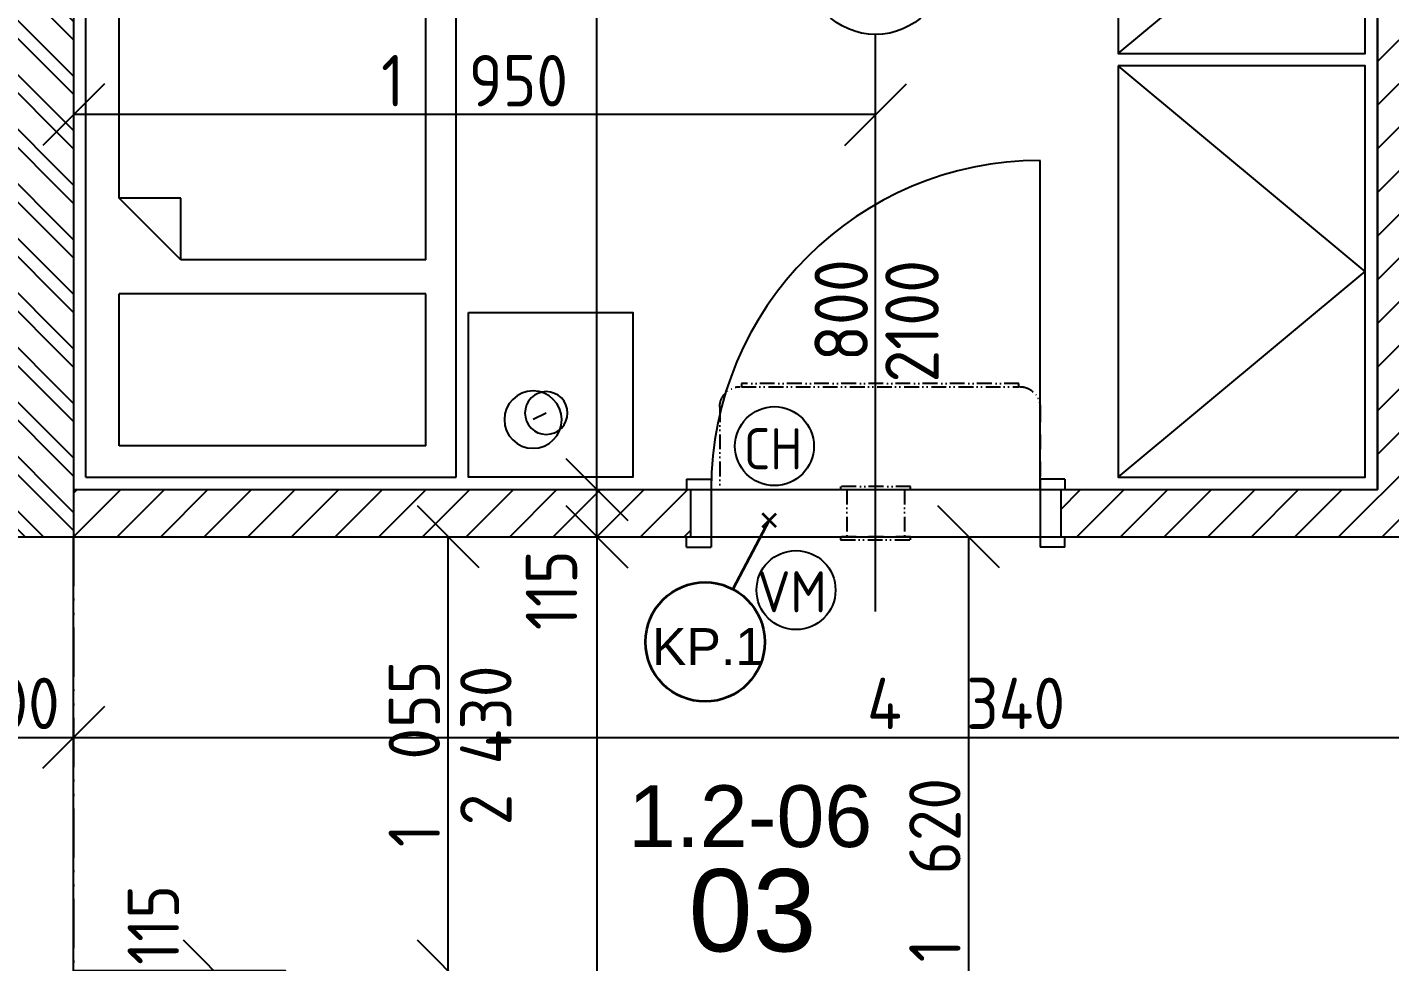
# Model space of a CAD drawing. Extents: x 4511820 to 5180432, y -1526536 to -944957.
# Drawn here: x 5000698 to 5004011, y -1337543 to -1335272 of the extents above; entities that cross this region are included whole.
import ezdxf

# ---------------------------------------------------------------- set-up
doc = ezdxf.new("R2010")
doc.units = 0
doc.header["$MEASUREMENT"] = 0
doc.linetypes.add('ACAD_ISO12W100', pattern=[22, 12, -3, 0.5, -3, 0.5, -3])
doc.layers.get('0').update_dxf_attribs({"linetype": 'CONTINUOUS'})
doc.layers.get('Defpoints').update_dxf_attribs({"color": 61, "linetype": 'CONTINUOUS'})
for name, color, linetype in [('DVERE', 45, 'CONTINUOUS'), ('KÓTY', 4, 'CONTINUOUS'), ('MÚRY', 1, 'CONTINUOUS'), ('Plochy', 41, 'CONTINUOUS'), ('POPIS', 7, 'CONTINUOUS'), ('TENKÁ', 7, 'CONTINUOUS'), ('ZARIADENIE', 47, 'CONTINUOUS'), ('ZZ-chladenie', 133, 'CONTINUOUS'), ('zz-vetr', 52, 'CONTINUOUS'), ('ŠRAFY', 82, 'CONTINUOUS')]:
    doc.layers.add(name, color=color, linetype=linetype)
doc.layers.add('preklady', color=74, linetype='CONTINUOUS', lineweight=35)
doc.styles.add('ARIAL', font='arial.ttf')
doc.styles.add('STYLE1', font='isocp.shx')
doc.dimstyles.new('STANDARD-50', dxfattribs={"dimtxt": 125, "dimasz": 150, "dimexe": 10, "dimexo": 200, "dimgap": 20, "dimtad": 1, "dimdsep": 46, "dimlunit": 6, "dimtxsty": 'STYLE1', "dimblk1": 'OBLIQUE', "dimblk2": 'OBLIQUE', "dimsah": 1, "dimcen": 2.5, "dimse1": 1, "dimse2": 1, "dimadec": 0, "dimazin": 0, "dimtfac": 1, "dimtmove": 1, "dimatfit": 3, "dimldrblk": 'OBLIQUE', "dimfxl": 1, "dimtolj": 1, "dimtzin": 0, "dimarcsym": 0})
pattern_1 = [(45, (515270.5, 128041), (-53.0330086, 53.0330086), [])]

# ---------------------------------------------------------------- blocks, each defined once
blk = doc.blocks.new('SKRINA')
at = {"layer": 'ZARIADENIE'}
for p, q in [((4449069, -1324645.2), (4448469, -1324145.2)), ((4448469, -1325145.2), (4449069, -1324645.2))]:
    blk.add_line(p, q, dxfattribs=at)
blk.add_lwpolyline([(4448469, -1324145.2), (4448469, -1325145.2), (4449069, -1325145.2), (4449069, -1324145.2)], close=True, dxfattribs=at)
blk = doc.blocks.new('JEDNOPOSTEL')
at = {"layer": 'ZARIADENIE', "ltscale": 0.25}
for p, q in [((4449069, -1322230.2), (4447069, -1322230.2)), ((4447069, -1323130.2), (4447069, -1322230.2)), ((4449069, -1322230.2), (4449069, -1323130.2)), ((4449069, -1323130.2), (4447069, -1323130.2)), ((4448913, -1323349.6), (4448929.1, -1323317.4))]:
    blk.add_line(p, q, dxfattribs=at)
at = {"layer": 'ZARIADENIE', "color": 76, "ltscale": 0.25}
for p, q in [((4448390.6, -1322311.3), (4447130.6, -1322311.3)), ((4447130.6, -1323056.9), (4447130.6, -1322311.3)), ((4448540.6, -1322461.3), (4448390.6, -1322311.3)), ((4448390.6, -1322461.3), (4448390.6, -1322311.3)), ((4448992.6, -1322311.3), (4448623.3, -1322311.3)), ((4448623.3, -1323056.9), (4448623.3, -1322311.3)), ((4448992.6, -1323056.9), (4448992.6, -1322311.3)), ((4448540.6, -1322461.3), (4448390.6, -1322461.3)), ((4448540.6, -1323056.9), (4448540.6, -1322461.3)), ((4448540.6, -1323056.9), (4447130.6, -1323056.9)), ((4448992.6, -1323056.9), (4448623.3, -1323056.9))]:
    blk.add_line(p, q, dxfattribs=at)
at = {"layer": 'ZARIADENIE'}
blk.add_lwpolyline([(4448669, -1323160.2), (4448669, -1323560.2), (4449069, -1323560.2), (4449069, -1323160.2)], close=True, dxfattribs=at)
at = {"layer": 'ZARIADENIE', "ltscale": 0.25}
for centre, radius in [((4448929.1, -1323317.4), 69.7), ((4448913, -1323349.6), 51.9)]:
    blk.add_circle(centre, radius, dxfattribs=at)
blk = doc.blocks.new('_OBLIQUE')
at = {"color": 0, "linetype": 'ByBlock'}
blk.add_line((-0.5, -0.5), (0.5, 0.5), dxfattribs=at)
blk = doc.blocks.new('*D22917')
at = {"layer": 'Defpoints', "color": 0}
for p in [(5001326, -1337565.2), (5001326, -1338695.2), (5001722, -1338695.2)]:
    blk.add_point(p, dxfattribs=at)
at = {"layer": 'KÓTY', "color": 0, "lineweight": -2}
blk.add_line((5001722, -1337565.2), (5001722, -1338695.2), dxfattribs=at)
at = {"layer": 'KÓTY', "color": 0, "linetype": 'ByBlock', "lineweight": -2, "xscale": 150, "yscale": 150, "zscale": 150}
for p, rotation in [((5001722, -1337565.2), 90), ((5001722, -1338695.2), 270)]:
    blk.add_blockref('_OBLIQUE', p, dxfattribs=dict(at, rotation=rotation))
at = {"layer": 'KÓTY', "color": 0, "insert": (5001639.5, -1338130.2), "char_height": 125, "attachment_point": 5, "rotation": 90, "style": 'STYLE1'}
blk.add_mtext('\\A1;1ﾠ130', dxfattribs=at)
blk = doc.blocks.new('*D22918')
at = {"layer": 'Defpoints', "color": 0}
for p in [(5001411, -1336510.2), (5001722, -1336510.2), (5001326, -1337565.2)]:
    blk.add_point(p, dxfattribs=at)
at = {"layer": 'KÓTY', "color": 0, "lineweight": -2}
blk.add_line((5001722, -1337565.2), (5001722, -1336510.2), dxfattribs=at)
at = {"layer": 'KÓTY', "color": 0, "linetype": 'ByBlock', "lineweight": -2, "xscale": 150, "yscale": 150, "zscale": 150}
for p, rotation in [((5001722, -1336510.2), 90), ((5001722, -1337565.2), 270)]:
    blk.add_blockref('_OBLIQUE', p, dxfattribs=dict(at, rotation=rotation))
at = {"layer": 'KÓTY', "color": 0, "insert": (5001639.5, -1337037.7), "char_height": 125, "attachment_point": 5, "rotation": 90, "style": 'STYLE1'}
blk.add_mtext('\\A1;1ﾠ055', dxfattribs=at)
blk = doc.blocks.new('*D22920')
at = {"layer": 'Defpoints', "color": 0}
for p in [(5000811, -1336510.2), (5000811, -1344815.2), (5002083.5, -1344815.2)]:
    blk.add_point(p, dxfattribs=at)
at = {"layer": 'KÓTY', "color": 0, "lineweight": -2}
blk.add_line((5002083.5, -1336510.2), (5002083.5, -1344815.2), dxfattribs=at)
at = {"layer": 'KÓTY', "color": 0, "linetype": 'ByBlock', "lineweight": -2, "xscale": 150, "yscale": 150, "zscale": 150}
for p, rotation in [((5002083.5, -1336510.2), 90), ((5002083.5, -1344815.2), 270)]:
    blk.add_blockref('_OBLIQUE', p, dxfattribs=dict(at, rotation=rotation))
at = {"layer": 'KÓTY', "color": 0, "insert": (5002001, -1340662.7), "char_height": 125, "attachment_point": 5, "rotation": 90, "style": 'STYLE1'}
blk.add_mtext('\\A1;8ﾠ305', dxfattribs=at)
blk = doc.blocks.new('*D22921')
at = {"layer": 'Defpoints', "color": 0}
for p in [(5002083.5, -1336395.2), (5002981.5, -1336395.2), (5002981.5, -1336510.2)]:
    blk.add_point(p, dxfattribs=at)
at = {"layer": 'KÓTY', "color": 0, "lineweight": -2}
blk.add_line((5002083.5, -1336510.2), (5002083.5, -1336395.2), dxfattribs=at)
at = {"layer": 'KÓTY', "color": 0, "linetype": 'ByBlock', "lineweight": -2, "xscale": 150, "yscale": 150, "zscale": 150}
for p, rotation in [((5002083.5, -1336395.2), 90), ((5002083.5, -1336510.2), 270)]:
    blk.add_blockref('_OBLIQUE', p, dxfattribs=dict(at, rotation=rotation))
at = {"layer": 'KÓTY', "color": 0, "insert": (5001973, -1336640), "char_height": 125, "attachment_point": 5, "rotation": 90, "style": 'STYLE1'}
blk.add_mtext('\\A1;115', dxfattribs=at)
blk = doc.blocks.new('*D22922')
at = {"layer": 'Defpoints', "color": 0}
for p in [(5002083.5, -1331895.2), (5002981.5, -1331895.2), (5002981.5, -1336395.2)]:
    blk.add_point(p, dxfattribs=at)
at = {"layer": 'KÓTY', "color": 0, "lineweight": -2}
blk.add_line((5002083.5, -1336395.2), (5002083.5, -1331895.2), dxfattribs=at)
at = {"layer": 'KÓTY', "color": 0, "linetype": 'ByBlock', "lineweight": -2, "xscale": 150, "yscale": 150, "zscale": 150}
for p, rotation in [((5002083.5, -1331895.2), 90), ((5002083.5, -1336395.2), 270)]:
    blk.add_blockref('_OBLIQUE', p, dxfattribs=dict(at, rotation=rotation))
at = {"layer": 'KÓTY', "color": 0, "insert": (5002001, -1334145.2), "char_height": 125, "attachment_point": 5, "rotation": 90, "style": 'STYLE1'}
blk.add_mtext('\\A1;4ﾠ500', dxfattribs=at)
blk = doc.blocks.new('*D22923')
at = {"layer": 'Defpoints', "color": 0}
for p in [(5000811, -1335289), (5002761, -1335289), (5000811, -1335484)]:
    blk.add_point(p, dxfattribs=at)
at = {"layer": 'KÓTY', "color": 0, "lineweight": -2}
blk.add_line((5002761, -1335484), (5000811, -1335484), dxfattribs=at)
at = {"layer": 'KÓTY', "color": 0, "linetype": 'ByBlock', "lineweight": -2, "xscale": 150, "yscale": 150, "zscale": 150, "rotation": 180}
blk.add_blockref('_OBLIQUE', (5000811, -1335484), dxfattribs=at)
at = {"layer": 'KÓTY', "color": 0, "linetype": 'ByBlock', "lineweight": -2, "xscale": 150, "yscale": 150, "zscale": 150}
blk.add_blockref('_OBLIQUE', (5002761, -1335484), dxfattribs=at)
at = {"layer": 'KÓTY', "color": 0, "insert": (5001786, -1335401.5), "char_height": 125, "attachment_point": 5, "style": 'STYLE1'}
blk.add_mtext('\\A1;1ﾠ950', dxfattribs=at)
blk = doc.blocks.new('*D22929')
at = {"layer": 'Defpoints', "color": 0}
for p in [(5001153, -1337565.2), (5001153, -1337565.2), (5001153, -1337680.2)]:
    blk.add_point(p, dxfattribs=at)
at = {"layer": 'KÓTY', "color": 0, "lineweight": -2}
blk.add_line((5001153, -1337680.2), (5001153, -1337565.2), dxfattribs=at)
at = {"layer": 'KÓTY', "color": 0, "linetype": 'ByBlock', "lineweight": -2, "xscale": 150, "yscale": 150, "zscale": 150}
for p, rotation in [((5001153, -1337565.2), 90), ((5001153, -1337680.2), 270)]:
    blk.add_blockref('_OBLIQUE', p, dxfattribs=dict(at, rotation=rotation))
at = {"layer": 'KÓTY', "color": 0, "insert": (5001005, -1337453.5), "char_height": 125, "attachment_point": 5, "rotation": 90, "style": 'STYLE1'}
blk.add_mtext('\\A1;115', dxfattribs=at)
blk = doc.blocks.new('*D22934')
at = {"layer": 'Defpoints', "color": 0}
for p in [(5002987.5, -1336510.2), (5003286, -1336510.2), (5003286, -1338130.2)]:
    blk.add_point(p, dxfattribs=at)
at = {"layer": 'KÓTY', "color": 0, "lineweight": -2}
blk.add_line((5002987.5, -1338130.2), (5002987.5, -1336510.2), dxfattribs=at)
at = {"layer": 'KÓTY', "color": 0, "linetype": 'ByBlock', "lineweight": -2, "xscale": 150, "yscale": 150, "zscale": 150}
for p, rotation in [((5002987.5, -1336510.2), 90), ((5002987.5, -1338130.2), 270)]:
    blk.add_blockref('_OBLIQUE', p, dxfattribs=dict(at, rotation=rotation))
at = {"layer": 'KÓTY', "color": 0, "insert": (5002905, -1337320.2), "char_height": 125, "attachment_point": 5, "rotation": 90, "style": 'STYLE1'}
blk.add_mtext('\\A1;1ﾠ620', dxfattribs=at)
blk = doc.blocks.new('*D22956')
at = {"layer": 'Defpoints', "color": 0}
for p in [(5000511, -1336510.2), (5000811, -1336510.2), (5000811, -1336997.5)]:
    blk.add_point(p, dxfattribs=at)
at = {"layer": 'KÓTY', "color": 0, "lineweight": -2}
blk.add_line((5000511, -1336997.5), (5000811, -1336997.5), dxfattribs=at)
at = {"layer": 'KÓTY', "color": 0, "linetype": 'ByBlock', "lineweight": -2, "xscale": 150, "yscale": 150, "zscale": 150, "rotation": 180}
blk.add_blockref('_OBLIQUE', (5000511, -1336997.5), dxfattribs=at)
at = {"layer": 'KÓTY', "color": 0, "linetype": 'ByBlock', "lineweight": -2, "xscale": 150, "yscale": 150, "zscale": 150}
blk.add_blockref('_OBLIQUE', (5000811, -1336997.5), dxfattribs=at)
at = {"layer": 'KÓTY', "color": 0, "insert": (5000661, -1336915), "char_height": 125, "attachment_point": 5, "style": 'STYLE1'}
blk.add_mtext('\\A1;300', dxfattribs=at)
blk = doc.blocks.new('*D22957')
at = {"layer": 'Defpoints', "color": 0}
for p in [(5000811, -1336510.2), (5005151, -1336510.2), (5005151, -1336997.5)]:
    blk.add_point(p, dxfattribs=at)
at = {"layer": 'KÓTY', "color": 0, "lineweight": -2}
blk.add_line((5000811, -1336997.5), (5005151, -1336997.5), dxfattribs=at)
at = {"layer": 'KÓTY', "color": 0, "linetype": 'ByBlock', "lineweight": -2, "xscale": 150, "yscale": 150, "zscale": 150, "rotation": 180}
blk.add_blockref('_OBLIQUE', (5000811, -1336997.5), dxfattribs=at)
at = {"layer": 'KÓTY', "color": 0, "linetype": 'ByBlock', "lineweight": -2, "xscale": 150, "yscale": 150, "zscale": 150}
blk.add_blockref('_OBLIQUE', (5005151, -1336997.5), dxfattribs=at)
at = {"layer": 'KÓTY', "color": 0, "insert": (5002981, -1336915), "char_height": 125, "attachment_point": 5, "style": 'STYLE1'}
blk.add_mtext('\\A1;4ﾠ340', dxfattribs=at)
blk = doc.blocks.new('chlj3')
at = {"layer": 'ZZ-chladenie', "linetype": 'ACAD_ISO12W100', "ltscale": 3}
for p, q in [((5005195.8, -1151691.8), (5005395.8, -1151691.8)), ((5005195.8, -1152470.8), (5005395.8, -1152470.8))]:
    blk.add_line(p, q, dxfattribs=at)
blk.add_lwpolyline([(5005145.8, -1152419.2), (5005138.4, -1152419.2), (5005138.4, -1151744.5), (5005145.8, -1151744.5)], close=True, dxfattribs=at)
for centre, start, end in [((5005195.8, -1151741.8), 90, 180), ((5005195.8, -1152420.8), 180, 270)]:
    blk.add_arc(centre, 50, start, end, dxfattribs=at)

msp = doc.modelspace()

# ---------------------------------------------------------------- hatches: boundary and pattern name
at = {"layer": 'ŠRAFY'}
h = msp.add_hatch(dxfattribs=at)
h.set_pattern_fill('ANSI32', color=256, scale=250, angle=90)
h.paths.add_polyline_path([(5000811, -1336510.191), (5000811, -1336395.191), (5000811, -1331895.191), (5000511, -1331895.191), (5000511, -1336395.191), (5000511, -1336510.191)])
at = {"layer": 'ŠRAFY', "ltscale": 0.25}
h = msp.add_hatch(dxfattribs=at)
h.set_pattern_fill('ANSI31', color=256, scale=600, style=0)
h.set_pattern_definition(pattern_1)
h.paths.add_polyline_path([(5004201, -1336395.191), (5004096, -1336395.191), (5004096, -1331895.191), (5003981, -1331895.191), (5003981, -1336395.191), (5003221, -1336395.191), (5003211, -1336395.191), (5003211, -1336510.191), (5003221, -1336510.191), (5003626, -1336510.191), (5004201, -1336510.191), (5004211, -1336510.191), (5004211, -1336395.191)])
h = msp.add_hatch(dxfattribs=at)
h.set_pattern_fill('ANSI31', color=256, scale=600, style=0)
h.set_pattern_definition(pattern_1)
h.paths.add_polyline_path([(5002311, -1336510.191), (5002311, -1336395.191), (5002301, -1336395.191), (5000811, -1336395.191), (5000811, -1336510.191), (5002301, -1336510.191)])

# ---------------------------------------------------------------- linework, layer by layer
at = {"layer": 'DVERE', "ltscale": 0.25}
for p, q in [((5002761, -1336691.691), (5002761, -1335289.035)), ((5003161, -1336395.191), (5003161, -1335595.191)), ((5002301, -1336370.191), (5002361, -1336370.191)), ((5002301, -1336370.191), (5002301, -1336395.191)), ((5002361, -1336370.191), (5002361, -1336535.191)), ((5003161, -1336370.191), (5003161, -1336535.191)), ((5003221, -1336370.191), (5003161, -1336370.191)), ((5003221, -1336370.191), (5003221, -1336395.191)), ((5002361, -1336395.191), (5003161, -1336395.191)), ((5002301, -1336535.191), (5002301, -1336510.191)), ((5002361, -1336510.191), (5003161, -1336510.191)), ((5003221, -1336535.191), (5003221, -1336510.191)), ((5002301, -1336535.191), (5002361, -1336535.191)), ((5003221, -1336535.191), (5003161, -1336535.191))]:
    msp.add_line(p, q, dxfattribs=at)
msp.add_circle((5002761, -1335119.035), 170, dxfattribs=at)
msp.add_arc((5003161, -1336395.191), 800, 90, 180, dxfattribs=at)
at = {"layer": 'MÚRY'}
for p, q in [((5000811, -1331895.191), (5000811, -1336395.191)), ((5000811, -1331895.191), (5000811, -1335660.191)), ((5003981, -1331895.191), (5003981, -1336395.191)), ((5000811, -1336395.191), (5002311, -1336395.191)), ((5000811, -1336395.191), (5002311, -1336395.191)), ((5003211, -1336395.191), (5003981, -1336395.191)), ((5003211, -1336395.191), (5003981, -1336395.191)), ((5000511, -1336510.191), (5002311, -1336510.191)), ((5000811, -1336510.191), (5002311, -1336510.191)), ((5003211, -1336510.191), (5003626, -1336510.191)), ((5003211, -1336510.191), (5004211, -1336510.191))]:
    msp.add_line(p, q, dxfattribs=at)
at = {"layer": 'MÚRY', "ltscale": 0.25}
for p, q in [((5002311, -1336395.191), (5002311, -1336510.191)), ((5003211, -1336395.191), (5003211, -1336510.191))]:
    msp.add_line(p, q, dxfattribs=at)
at = {"layer": 'Plochy'}
for points in [[(5003981, -1331895.191), (5000811, -1331895.191), (5000811, -1336395.191), (5003981, -1336395.191)], [(5001326, -1338695.191), (5001326, -1337565.191), (5000811, -1337565.191), (5000811, -1336510.191), (5005151, -1336510.191), (5005151, -1338870.191), (5003401, -1338870.191), (5003401, -1338130.191), (5003286, -1338130.191), (5003286, -1338695.191)]]:
    msp.add_lwpolyline(points, close=True, dxfattribs=at)
at = {"layer": 'preklady'}
for p, q in [((5002485.882, -1336486.616), (5002519.116, -1336453.382)), ((5002519.117, -1336486.617), (5002485.883, -1336453.383)), ((5002502.5, -1336470), (5002414.16, -1336637.445))]:
    msp.add_line(p, q, dxfattribs=at)
at = {"layer": 'preklady', "ltscale": 0.25}
msp.add_circle((5002346.5, -1336765.691), 145, dxfattribs=at)
at = {"layer": 'TENKÁ'}
msp.add_line((5000811, -1336395.191), (5000811, -1336510.191), dxfattribs=at)
at = {"layer": 'TENKÁ', "linetype": 'ACAD_ISO12W100', "ltscale": 10}
msp.add_line((5000811, -1336510.191), (5000811, -1337565.191), dxfattribs=at)
at = {"layer": 'ZZ-chladenie'}
msp.add_circle((5002515.043, -1336289.762), 96, dxfattribs=at)
at = {"layer": 'zz-vetr', "linetype": 'ACAD_ISO12W100', "lineweight": -2, "ltscale": 3}
for p, q in [((5002691, -1336395.191), (5002691, -1336510.191)), ((5002831, -1336395.191), (5002831, -1336510.191))]:
    msp.add_line(p, q, dxfattribs=at)
for points in [[(5002846, -1336395.191), (5002846, -1336388.191), (5002676, -1336388.191), (5002676, -1336395.191)], [(5002846, -1336517.191), (5002846, -1336510.191), (5002676, -1336510.191), (5002676, -1336517.191)]]:
    msp.add_lwpolyline(points, close=True, dxfattribs=at)
at = {"layer": 'zz-vetr'}
msp.add_circle((5002567.567, -1336639.551), 96, dxfattribs=at)

# ---------------------------------------------------------------- block references
at = {"layer": 'ZARIADENIE', "color": 2}
for p in [(554882, -10190), (554882, -11220)]:
    msp.add_blockref('SKRINA', p, dxfattribs=at)
at = {"layer": 'ZARIADENIE', "color": 2, "xscale": -1, "rotation": 89.99999999999997}
msp.add_blockref('JEDNOPOSTEL', (3678610.809, 3112703.809), dxfattribs=at)
at = {"layer": 'ZZ-chladenie', "xscale": -1, "rotation": 89.99999999999997}
msp.add_blockref('chlj3', (3850690.218, 3669000.63), dxfattribs=at)

# ---------------------------------------------------------------- texts
at = {"layer": 'KÓTY', "insert": (5001813.494, -1337017.157), "char_height": 125, "attachment_point": 5, "rotation": 90, "style": 'STYLE1'}
msp.add_mtext('\\A1;2 430', dxfattribs=at)
at = {"layer": 'POPIS', "lineweight": 40, "ltscale": 0.25, "style": 'ARIAL'}
for s, height, p in [('1.2-06', 150, (5002158.911, -1337264.079)), ('03', 200, (5002306.311, -1337517.77))]:
    msp.add_text(s, height=height, dxfattribs=at).set_placement(p)
at = {"layer": 'preklady', "linetype": 'Continuous', "lineweight": 20, "style": 'ARIAL'}
msp.add_text('KP.1', height=90, dxfattribs=at).set_placement((5002217.236, -1336821.948))
at = {"layer": 'TENKÁ', "linetype": 'Continuous', "style": 'STYLE1'}
for s, p in [('800', (5002742.417, -1336083.54)), ('2100', (5002914.524, -1336135.314))]:
    msp.add_text(s, height=130, rotation=90, dxfattribs=at).set_placement(p)
at = {"layer": 'ZZ-chladenie', "style": 'STYLE1'}
msp.add_text('CH', height=100, dxfattribs=at).set_placement((5002440.415, -1336345.961))
at = {"layer": 'zz-vetr', "style": 'STYLE1'}
msp.add_text('VM', height=100, dxfattribs=at).set_placement((5002473.26, -1336693.564))

# ---------------------------------------------------------------- dimensions: what is measured, and where the dimension line sits
at = {"layer": 'KÓTY'}
for base, p1, p2, picture, middle in [((5002083.5, -1331895.191), (5002981.5, -1336395.191), (5002981.5, -1331895.191), '*D22922', (5002000.957, -1334145.191)), ((5002083.5, -1344815.191), (5000811, -1336510.191), (5000811, -1344815.191), '*D22920', (5002000.957, -1340662.691)), ((5001722, -1336510.191), (5001326, -1337565.191), (5001411, -1336510.191), '*D22918', (5001639.457, -1337037.691)), ((5002987.5, -1336510.191), (5003286, -1338130.191), (5003286, -1336510.191), '*D22934', (5002904.957, -1337320.191)), ((5001722, -1338695.191), (5001326, -1337565.191), (5001326, -1338695.191), '*D22917', (5001639.457, -1338130.191))]:
    dim = msp.add_linear_dim(base=base, p1=p1, p2=p2, angle=90, dimstyle='STANDARD-50', dxfattribs=at)
    dim.commit()
    dim.dimension.update_dxf_attribs({"geometry": picture, "text_midpoint": middle})
for base, p1, p2, picture, middle in [((5000811, -1335484), (5002761, -1335289.035), (5000811, -1335289.035), '*D22923', (5001786, -1335401.457)), ((5000811, -1336997.5), (5000511, -1336510.191), (5000811, -1336510.191), '*D22956', (5000661, -1336915)), ((5005151, -1336997.5), (5000811, -1336510.191), (5005151, -1336510.191), '*D22957', (5002981, -1336914.957))]:
    dim = msp.add_linear_dim(base=base, p1=p1, p2=p2, dimstyle='STANDARD-50', dxfattribs=at)
    dim.commit()
    dim.dimension.update_dxf_attribs({"geometry": picture, "text_midpoint": middle})
for base, p1, p2, picture, middle in [((5002083.5, -1336395.191), (5002981.5, -1336510.191), (5002981.5, -1336395.191), '*D22921', (5002055.5, -1336640)), ((5001153, -1337565.191), (5001153, -1337680.191), (5001153, -1337565.191), '*D22929', (5001087.5, -1337453.5))]:
    dim = msp.add_linear_dim(base=base, p1=p1, p2=p2, angle=90, dimstyle='STANDARD-50', dxfattribs=at)
    dim.commit()
    dim.dimension.update_dxf_attribs({"geometry": picture, "text_midpoint": middle, "dimtype": 160})

doc.saveas('drawing.dxf')
